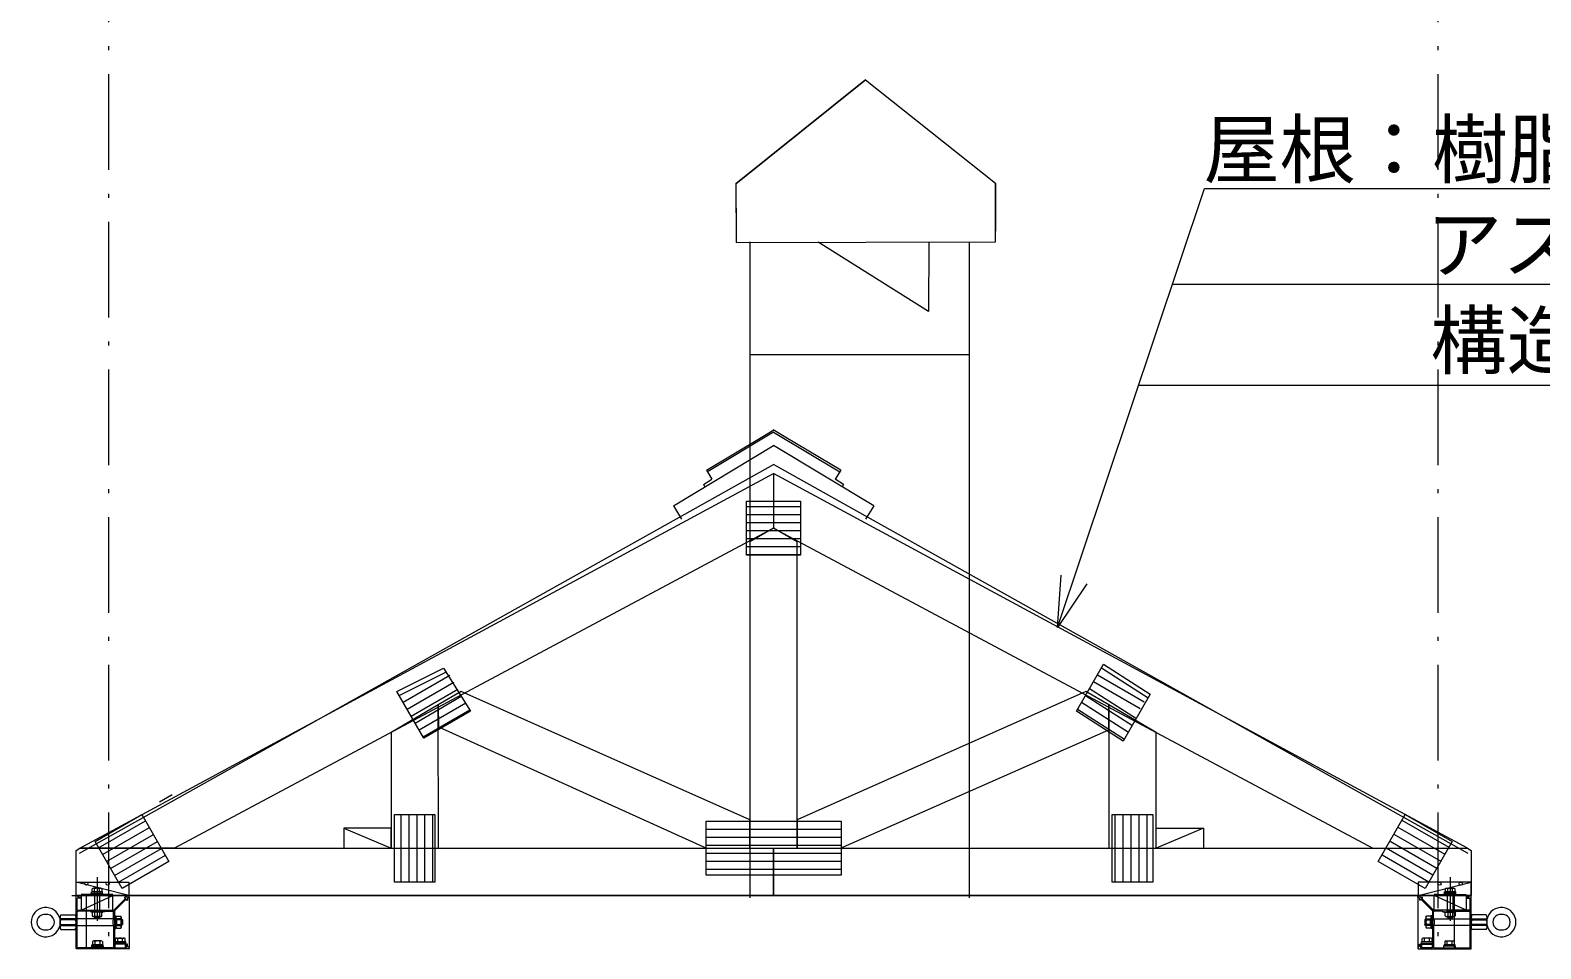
# Model space of a CAD drawing. Header units: millimetres. Extents: x -13466 to 37833, y -11727 to 34084.
# Drawn here: x 14503 to 17344, y 13331 to 15057 of the extents above; entities that cross this region are included whole.
import ezdxf

# ---------------------------------------------------------------- set-up
doc = ezdxf.new("R2010")
doc.units = ezdxf.units.MM
doc.header["$LTSCALE"] = 30
doc.header["$PDSIZE"] = 300
doc.linetypes.add('SXF_一点短鎖線', pattern=[9.25, 6, -1.5, 0.25, -1.5])
for name, color, linetype, lineweight in [('D-BMK', 2, 'SXF_一点短鎖線', 13), ('D-STR-DIM', 7, 'Continuous', 13), ('D-STR-HTXT', 7, 'Continuous', 13), ('D-STR-STR1', 2, 'Continuous', 13), ('D-STR-TXT', 7, 'Continuous', 13)]:
    doc.layers.add(name, color=color, linetype=linetype, lineweight=lineweight)
doc.styles.add('MS ゴシック', font='MS Gothic.ttf')
doc.dimstyles.new('DIM-30-F', dxfattribs={"dimscale": 30, "dimtxt": 3.5, "dimasz": 2.5, "dimexe": 0, "dimexo": 2, "dimgap": 0.8, "dimtad": 1, "dimdec": 0, "dimzin": 0, "dimdsep": 46, "dimtxsty": 'MS ゴシック', "dimblk": 'OPEN', "dimcen": 0.1, "dimaunit": 1, "dimadec": 4, "dimazin": 0, "dimtfac": 1, "dimtdec": 0, "dimtmove": 2, "dimatfit": 3, "dimldrblk": 'OPEN', "dimfxl": 1, "dimtolj": 1, "dimtzin": 0, "dimlwd": -1, "dimlwe": -1, "dimarcsym": 2})

# ---------------------------------------------------------------- blocks, each defined once
blk = doc.blocks.new('_Open')
at = {"color": 0, "linetype": 'ByBlock', "lineweight": -2}
for p, q in [((-1, 0.167), (0, 0)), ((-1, -0.167), (0, 0)), ((0, 0), (-1, 0))]:
    blk.add_line(p, q, dxfattribs=at)
blk = doc.blocks.new('*D14')
at = {"layer": 'D-STR-DIM', "color": 0, "transparency": 16777216}
for p, q in [((6182.3, 13612), (6182.3, 13630)), ((8157.3, 13630), (6257.3, 13630)), ((8232.3, 13612), (8232.3, 13630))]:
    blk.add_line(p, q, dxfattribs=at)
at = {"layer": 'Defpoints', "color": 0, "transparency": 16777216}
for p in [(6182.3, 13630), (6182.3, 13552), (8232.3, 13552)]:
    blk.add_point(p, dxfattribs=at)
at = {"layer": 'D-STR-DIM', "color": 0, "transparency": 16777216, "xscale": 75, "yscale": 75, "zscale": 75, "rotation": 180}
blk.add_blockref('_Open', (6182.3, 13630), dxfattribs=at)
at = {"layer": 'D-STR-DIM', "color": 0, "transparency": 16777216, "xscale": 75, "yscale": 75, "zscale": 75}
blk.add_blockref('_Open', (8232.3, 13630), dxfattribs=at)
at = {"layer": 'D-STR-DIM', "color": 0, "transparency": 16777216, "insert": (6981.1, 13706.5), "char_height": 105, "width": 40893.876, "attachment_point": 5, "style": 'MS ゴシック'}
blk.add_mtext('\\A1;2050', dxfattribs=at)
blk = doc.blocks.new('*D15')
at = {"layer": 'D-STR-DIM', "color": 0, "transparency": 16777216}
for p, q in [((8232.3, 13612), (8232.3, 13630)), ((10207.3, 13630), (8307.3, 13630)), ((10282.3, 13612), (10282.3, 13630))]:
    blk.add_line(p, q, dxfattribs=at)
at = {"layer": 'Defpoints', "color": 0, "transparency": 16777216}
for p in [(8232.3, 13630), (8232.3, 13552), (10282.3, 13552)]:
    blk.add_point(p, dxfattribs=at)
at = {"layer": 'D-STR-DIM', "color": 0, "transparency": 16777216, "xscale": 75, "yscale": 75, "zscale": 75, "rotation": 180}
blk.add_blockref('_Open', (8232.3, 13630), dxfattribs=at)
at = {"layer": 'D-STR-DIM', "color": 0, "transparency": 16777216, "xscale": 75, "yscale": 75, "zscale": 75}
blk.add_blockref('_Open', (10282.3, 13630), dxfattribs=at)
at = {"layer": 'D-STR-DIM', "color": 0, "transparency": 16777216, "insert": (9257.3, 13706.5), "char_height": 105, "width": 40893.876, "attachment_point": 5, "style": 'MS ゴシック'}
blk.add_mtext('\\A1;2050', dxfattribs=at)
blk = doc.blocks.new('*D20')
at = {"layer": 'D-STR-DIM', "color": 0, "transparency": 16777216}
for p, q in [((8743.3, 12827.5), (8769.9, 12881.2)), ((8837.1, 12848), (9599.1, 12471.3)), ((9692.9, 12491.8), (9666.3, 12438))]:
    blk.add_line(p, q, dxfattribs=at)
at = {"layer": 'Defpoints', "color": 0, "transparency": 16777216}
for p in [(8769.9, 12881.2), (9666.3, 12438), (9666.3, 12438)]:
    blk.add_point(p, dxfattribs=at)
at = {"layer": 'D-STR-DIM', "color": 0, "transparency": 16777216, "xscale": 75, "yscale": 75, "zscale": 75}
for p, rotation in [((8769.9, 12881.2), 153.6900675261025), ((9666.3, 12438), 333.6900675261025)]:
    blk.add_blockref('_Open', p, dxfattribs=dict(at, rotation=rotation))
at = {"layer": 'D-STR-DIM', "color": 0, "transparency": 16777216, "insert": (9252, 12728.2), "char_height": 105, "width": 46998.713, "attachment_point": 5, "rotation": 333.6901, "style": 'MS ゴシック'}
blk.add_mtext('\\A1;R1000', dxfattribs=at)
blk = doc.blocks.new('*D36')
at = {"layer": 'D-STR-DIM', "color": 0, "transparency": 16777216}
for p, q in [((17517.8, 5420.1), (17309, 5420.1)), ((17309, 4995.1), (17309, 5345.1)), ((17552.8, 4920.1), (17309, 4920.1))]:
    blk.add_line(p, q, dxfattribs=at)
at = {"layer": 'Defpoints', "color": 0, "transparency": 16777216}
for p in [(17309, 5420.1), (17577.8, 5420.1), (17612.8, 4920.1)]:
    blk.add_point(p, dxfattribs=at)
at = {"layer": 'D-STR-DIM', "color": 0, "transparency": 16777216, "xscale": 75, "yscale": 75, "zscale": 75}
for p, rotation in [((17309, 5420.1), 90), ((17309, 4920.1), 270)]:
    blk.add_blockref('_Open', p, dxfattribs=dict(at, rotation=rotation))
at = {"layer": 'D-STR-DIM', "color": 0, "transparency": 16777216, "insert": (17232.5, 5170.1), "char_height": 105, "width": 18546.031, "attachment_point": 5, "rotation": 90, "style": 'MS ゴシック'}
blk.add_mtext('\\A1;50', dxfattribs=at)

msp = doc.modelspace()

# ---------------------------------------------------------------- linework, layer by layer
at = {"layer": 'D-BMK', "linetype": 'SXF_一点短鎖線', "lineweight": 9}
for p, q in [((14650.939, 8967.227), (14650.939, 15218.012)), ((17150.939, 8967.227), (17150.939, 15218.012))]:
    msp.add_line(p, q, dxfattribs=at)
at = {"layer": 'D-STR-HTXT', "linetype": 'Continuous'}
for p, q in [((16651.336, 14579.745), (19119.906, 14579.745)), ((16587.82, 14390.205), (19085.944, 14390.205))]:
    msp.add_line(p, q, dxfattribs=at)
for points in [[(16435.211, 13934.797), (16711.654, 14759.742), (19135.912, 14759.742)], [(16490.353, 14016.549), (16435.211, 13934.797), (16442.09, 14033.167)]]:
    msp.add_lwpolyline(points, dxfattribs=at)
at = {"layer": 'D-STR-STR1', "linetype": 'Continuous'}
for p, q in [((15830.106, 14768.346), (16073.572, 14964.212)), ((16073.572, 14964.212), (15830.106, 14768.346)), ((16073.572, 14964.212), (16318.104, 14769.68)), ((16073.572, 14964.212), (16318.104, 14769.68)), ((15830.106, 14768.346), (15830.352, 14678.346)), ((15830.106, 14768.346), (15830.407, 14658.346)), ((16318.35, 14679.68), (16318.104, 14769.68)), ((16318.104, 14769.68), (16318.35, 14679.68)), ((16318.405, 14659.68), (16318.35, 14679.68)), ((15830.407, 14658.346), (16318.405, 14659.68)), ((15856.784, 13426.411), (15856.833, 14659.306)), ((16192.382, 14528.686), (15984.738, 14659.254)), ((16192.737, 14658.685), (16192.382, 14528.686)), ((16268.829, 14659.306), (16268.75, 13426.411)), ((15856.824, 14448.034), (16268.815, 14448.034))]:
    msp.add_line(p, q, dxfattribs=at)
at = {"layer": 'D-STR-STR1', "linetype": 'Continuous', "lineweight": 9}
for p, q in [((15774.712, 14230.414), (15877.76, 14291.907)), ((15900.937, 14301.829), (15776.522, 14227.419)), ((15877.76, 14291.907), (15901.522, 14306.273)), ((15924.114, 14291.907), (15900.352, 14306.273)), ((15900.937, 14301.829), (16025.352, 14227.419)), ((16027.163, 14230.414), (15924.114, 14291.907)), ((15712.621, 14163.416), (15900.937, 14276.459)), ((16089.254, 14163.416), (15900.937, 14276.459)), ((14595.492, 13510.56), (15900.937, 14241.022)), ((17207.324, 13510.002), (15900.937, 14241.022)), ((14595.87, 13519.806), (15900.937, 14224.225)), ((15769.227, 14203.728), (15785.059, 14213.299)), ((15774.712, 14230.414), (15785.059, 14213.299)), ((15900.937, 14224.225), (15900.937, 14121.472)), ((15900.937, 14224.225), (15900.937, 14121.472)), ((17206.005, 13519.806), (15900.937, 14224.225)), ((16027.163, 14230.414), (16016.815, 14213.299)), ((16032.647, 14203.728), (16016.815, 14213.299)), ((15769.227, 14203.728), (15771.923, 14199.268)), ((16032.647, 14203.728), (16029.951, 14199.268)), ((15712.621, 14163.416), (15727.753, 14138.385)), ((15850.137, 14070.672), (15850.137, 14172.272)), ((15850.137, 14172.272), (15951.737, 14172.272)), ((15850.137, 14162.088), (15951.737, 14162.088)), ((15951.737, 14172.272), (15951.737, 14070.672)), ((16089.254, 14163.416), (16074.121, 14138.385)), ((15900.937, 14121.472), (14773.951, 13519.806)), ((15850.137, 14147.088), (15951.737, 14147.088)), ((15850.137, 14132.088), (15951.737, 14132.088)), ((15900.937, 14121.472), (15856.437, 14095.796)), ((15945.437, 14095.796), (15900.937, 14121.472)), ((15900.937, 14121.472), (17027.924, 13519.806)), ((15850.137, 14117.088), (15951.737, 14117.088)), ((15850.137, 14102.088), (15951.737, 14102.088)), ((15856.437, 14095.796), (15856.437, 13519.806)), ((15945.437, 13519.806), (15945.437, 14095.796)), ((15850.137, 14087.088), (15951.737, 14087.088)), ((15850.137, 14072.088), (15951.737, 14072.088)), ((15951.737, 14070.672), (15850.137, 14070.672)), ((16470.712, 13777.524), (16521.489, 13865.526)), ((16521.489, 13865.526), (16609.49, 13809.23)), ((15192.388, 13814.398), (15280.39, 13858.15)), ((15196.598, 13807.103), (15284.586, 13850.878)), ((15204.094, 13794.11), (15292.083, 13844.91)), ((15280.39, 13858.15), (15331.166, 13777.173)), ((16510.227, 13846.007), (16598.215, 13795.208)), ((16517.724, 13859), (16605.712, 13802.681)), ((15243.165, 13726.396), (15192.388, 13814.398)), ((15211.591, 13781.118), (15299.579, 13831.918)), ((15219.088, 13768.126), (15307.076, 13818.926)), ((15313.598, 13814.454), (15270.376, 13789.515)), ((15856.437, 13572.934), (15313.598, 13814.454)), ((16488.204, 13814.498), (15945.437, 13572.934)), ((16531.425, 13789.559), (16488.204, 13814.498)), ((16495.234, 13820.023), (16583.222, 13763.704)), ((16502.731, 13833.015), (16590.719, 13782.215)), ((16609.49, 13809.23), (16558.714, 13721.228)), ((15270.376, 13789.515), (15181.439, 13737.35)), ((15226.584, 13755.133), (15314.572, 13805.933)), ((15234.081, 13742.141), (15322.069, 13792.941)), ((15241.577, 13729.148), (15329.565, 13779.948)), ((15270.376, 13789.515), (15270.439, 13747.656)), ((15270.439, 13519.806), (15270.376, 13789.515)), ((16472.744, 13781.046), (16560.733, 13724.727)), ((16480.241, 13794.038), (16568.229, 13737.719)), ((16487.738, 13807.03), (16575.726, 13750.712)), ((16531.439, 13742.488), (16531.425, 13789.559)), ((16620.439, 13737.351), (16531.425, 13789.559)), ((16531.425, 13789.559), (16531.439, 13519.806)), ((15331.166, 13777.173), (15243.165, 13726.396)), ((16558.714, 13721.228), (16470.712, 13777.524)), ((15181.439, 13737.35), (15181.439, 13519.806)), ((15270.439, 13747.656), (15774.977, 13519.806)), ((16026.898, 13519.806), (16531.439, 13742.488)), ((16620.439, 13519.806), (16620.439, 13737.351)), ((14768.366, 13619.378), (14745.795, 13606.347)), ((14624.849, 13532.256), (14712.851, 13583.033)), ((14712.851, 13583.033), (14763.628, 13495.031)), ((15187.839, 13456.306), (15187.839, 13583.306)), ((15187.839, 13583.306), (15264.039, 13583.306)), ((15200.294, 13456.306), (15200.294, 13583.306)), ((15215.294, 13456.306), (15215.294, 13583.306)), ((15230.294, 13456.306), (15230.294, 13583.306)), ((15245.294, 13456.306), (15245.294, 13583.306)), ((15260.294, 13456.306), (15260.294, 13583.306)), ((15264.039, 13583.306), (15264.039, 13456.306)), ((16537.84, 13583.306), (16614.04, 13583.306)), ((16537.84, 13456.306), (16537.84, 13583.306)), ((16543.308, 13456.306), (16543.308, 13583.306)), ((16558.308, 13456.306), (16558.308, 13583.306)), ((16573.308, 13456.306), (16573.308, 13583.306)), ((16588.308, 13456.306), (16588.308, 13583.306)), ((16603.308, 13456.306), (16603.308, 13583.306)), ((16614.04, 13583.306), (16614.04, 13456.306)), ((17038.247, 13495.031), (17089.024, 13583.033)), ((17089.024, 13583.033), (17177.025, 13532.256)), ((14631.491, 13520.745), (14719.48, 13571.545)), ((14638.988, 13507.752), (14726.976, 13558.552)), ((15092.439, 13557.806), (15092.439, 13519.806)), ((15181.439, 13557.806), (15092.439, 13557.806)), ((15092.439, 13557.806), (15181.439, 13519.806)), ((15181.439, 13519.806), (15181.439, 13557.806)), ((15773.937, 13570.606), (16027.937, 13570.606)), ((15773.937, 13469.006), (15773.937, 13570.606)), ((15773.937, 13570.393), (16027.937, 13570.393)), ((15773.937, 13555.393), (16027.937, 13555.393)), ((15856.437, 13519.806), (15856.437, 13572.934)), ((15945.437, 13572.934), (15945.437, 13519.806)), ((16027.937, 13570.606), (16027.937, 13469.006)), ((16620.439, 13557.806), (16709.439, 13557.806)), ((16709.439, 13557.806), (16620.439, 13519.806)), ((16709.439, 13557.806), (16709.439, 13519.806)), ((17075.329, 13559.298), (17163.317, 13508.499)), ((17082.826, 13572.291), (17170.814, 13521.491)), ((14675.626, 13444.254), (14624.849, 13532.256)), ((14646.485, 13494.76), (14734.473, 13545.56)), ((14653.981, 13481.768), (14741.969, 13532.568)), ((15773.937, 13540.393), (16027.937, 13540.393)), ((15773.937, 13525.393), (16027.937, 13525.393)), ((17060.336, 13533.314), (17148.324, 13482.514)), ((17067.833, 13546.306), (17155.821, 13495.506)), ((17177.025, 13532.256), (17126.249, 13444.254)), ((14588.937, 13515.806), (14595.87, 13519.806)), ((14588.937, 13430.806), (14588.937, 13515.806)), ((14595.87, 13519.806), (15900.937, 13519.806)), ((14773.951, 13519.806), (14595.87, 13519.806)), ((14661.478, 13468.775), (14749.466, 13519.575)), ((14668.974, 13455.783), (14756.962, 13506.583)), ((15181.439, 13519.806), (15270.439, 13519.806)), ((15773.937, 13510.393), (16027.937, 13510.393)), ((15774.977, 13519.806), (15856.437, 13519.806)), ((15856.437, 13519.806), (15945.437, 13519.806)), ((15900.937, 13519.806), (15900.937, 13430.806)), ((15900.937, 13430.806), (15900.937, 13519.806)), ((15900.937, 13519.806), (17206.005, 13519.806)), ((15945.437, 13519.806), (16026.898, 13519.806)), ((16531.439, 13519.806), (16620.439, 13519.806)), ((17027.924, 13519.806), (17206.005, 13519.806)), ((17045.343, 13507.329), (17133.331, 13456.529)), ((17052.84, 13520.321), (17140.828, 13469.521)), ((17206.005, 13519.806), (17212.937, 13515.807)), ((17212.937, 13515.807), (17212.937, 13430.806)), ((14763.628, 13495.031), (14675.626, 13444.254)), ((15773.937, 13495.393), (16027.937, 13495.393)), ((15773.937, 13480.393), (16027.937, 13480.393)), ((16027.937, 13469.006), (15773.937, 13469.006)), ((17126.249, 13444.254), (17038.247, 13495.031)), ((14688.43, 13430.806), (14588.937, 13455.806)), ((14588.937, 13455.806), (14688.43, 13455.806)), ((14688.43, 13430.806), (14588.937, 13455.806)), ((14588.937, 13455.806), (14688.43, 13455.806)), ((14588.937, 13430.806), (14588.937, 13455.806)), ((14588.937, 13455.806), (14688.43, 13455.806)), ((14588.937, 13430.806), (14588.937, 13455.806)), ((14688.428, 13430.806), (14588.939, 13455.806)), ((14588.939, 13455.806), (14688.428, 13455.806)), ((14688.428, 13430.806), (14588.939, 13455.806)), ((14588.939, 13455.806), (14688.428, 13455.806)), ((14588.939, 13430.806), (14588.939, 13455.806)), ((14588.939, 13455.806), (14688.428, 13455.806)), ((14588.939, 13430.806), (14588.939, 13455.806)), ((14688.428, 13430.806), (14588.939, 13455.806)), ((14588.939, 13455.806), (14688.428, 13455.806)), ((14688.428, 13430.806), (14588.939, 13455.806)), ((14588.939, 13455.806), (14688.428, 13455.806)), ((14588.939, 13430.806), (14588.939, 13455.806)), ((14588.939, 13455.806), (14688.428, 13455.806)), ((14588.939, 13430.806), (14588.939, 13455.806)), ((14619.228, 13437.606), (14619.228, 13443.706)), ((14619.228, 13437.606), (14619.228, 13443.706)), ((14619.228, 13437.606), (14619.228, 13443.706)), ((14619.228, 13437.606), (14619.228, 13443.706)), ((14619.23, 13437.606), (14619.23, 13443.706)), ((14619.23, 13437.606), (14619.23, 13443.706)), ((14635.328, 13444.606), (14621.528, 13444.606)), ((14635.328, 13444.606), (14621.528, 13444.606)), ((14635.328, 13444.606), (14621.528, 13444.606)), ((14635.328, 13444.606), (14621.528, 13444.606)), ((14635.33, 13444.606), (14621.53, 13444.606)), ((14635.33, 13444.606), (14621.53, 13444.606)), ((14623.828, 13437.606), (14623.828, 13443.706)), ((14623.828, 13437.606), (14623.828, 13443.706)), ((14623.828, 13437.606), (14623.828, 13443.706)), ((14623.828, 13437.606), (14623.828, 13443.706)), ((14623.83, 13437.606), (14623.83, 13443.706)), ((14623.83, 13437.606), (14623.83, 13443.706)), ((14628.428, 13465.19), (14628.428, 13383.235)), ((14628.428, 13465.19), (14628.428, 13383.235)), ((14628.43, 13465.19), (14628.43, 13383.235)), ((14633.028, 13437.606), (14633.028, 13443.706)), ((14633.028, 13437.606), (14633.028, 13443.706)), ((14633.028, 13437.606), (14633.028, 13443.706)), ((14633.028, 13437.606), (14633.028, 13443.706)), ((14633.03, 13437.606), (14633.03, 13443.706)), ((14633.03, 13437.606), (14633.03, 13443.706)), ((14637.628, 13443.706), (14637.628, 13437.606)), ((14637.628, 13443.706), (14637.628, 13437.606)), ((14637.628, 13443.706), (14637.628, 13437.606)), ((14637.628, 13443.706), (14637.628, 13437.606)), ((14637.63, 13443.706), (14637.63, 13437.606)), ((14637.63, 13443.706), (14637.63, 13437.606)), ((14688.428, 13455.806), (14688.428, 13430.806)), ((14688.428, 13455.806), (14688.428, 13430.806)), ((14688.428, 13455.806), (14688.428, 13430.806)), ((14688.428, 13455.806), (14688.428, 13430.806)), ((14688.428, 13455.806), (14688.428, 13430.806)), ((14688.428, 13455.806), (14688.428, 13430.806)), ((14688.43, 13455.806), (14688.43, 13430.806)), ((14688.43, 13455.806), (14688.43, 13430.806)), ((14688.43, 13455.806), (14688.43, 13430.806)), ((15264.039, 13456.306), (15187.839, 13456.306)), ((16614.04, 13456.306), (16537.84, 13456.306)), ((17113.446, 13430.806), (17212.939, 13455.806)), ((17113.446, 13455.806), (17113.446, 13430.806)), ((17212.939, 13455.806), (17113.446, 13455.806)), ((17113.446, 13430.806), (17212.939, 13455.806)), ((17212.939, 13455.806), (17113.446, 13455.806)), ((17113.446, 13455.806), (17113.446, 13430.806)), ((17212.939, 13455.806), (17113.446, 13455.806)), ((17113.446, 13455.806), (17113.446, 13430.806)), ((17113.446, 13430.806), (17212.939, 13455.806)), ((17113.446, 13455.806), (17113.446, 13430.806)), ((17212.939, 13455.806), (17113.446, 13455.806)), ((17113.446, 13430.806), (17212.939, 13455.806)), ((17212.939, 13455.806), (17113.446, 13455.806)), ((17113.446, 13455.806), (17113.446, 13430.806)), ((17212.939, 13455.806), (17113.446, 13455.806)), ((17113.446, 13455.806), (17113.446, 13430.806)), ((17113.448, 13430.806), (17212.937, 13455.806)), ((17113.448, 13455.806), (17113.448, 13430.806)), ((17212.937, 13455.806), (17113.448, 13455.806)), ((17113.448, 13430.806), (17212.937, 13455.806)), ((17212.937, 13455.806), (17113.448, 13455.806)), ((17113.448, 13455.806), (17113.448, 13430.806)), ((17212.937, 13455.806), (17113.448, 13455.806)), ((17113.448, 13455.806), (17113.448, 13430.806)), ((17164.246, 13443.706), (17164.246, 13437.606)), ((17164.246, 13443.706), (17164.246, 13437.606)), ((17164.246, 13443.706), (17164.246, 13437.606)), ((17164.246, 13443.706), (17164.246, 13437.606)), ((17164.248, 13443.706), (17164.248, 13437.606)), ((17164.248, 13443.706), (17164.248, 13437.606)), ((17166.546, 13444.606), (17180.346, 13444.606)), ((17166.546, 13444.606), (17180.346, 13444.606)), ((17166.546, 13444.606), (17180.346, 13444.606)), ((17166.546, 13444.606), (17180.346, 13444.606)), ((17166.548, 13444.606), (17180.348, 13444.606)), ((17166.548, 13444.606), (17180.348, 13444.606)), ((17168.846, 13437.606), (17168.846, 13443.706)), ((17168.846, 13437.606), (17168.846, 13443.706)), ((17168.846, 13437.606), (17168.846, 13443.706)), ((17168.846, 13437.606), (17168.846, 13443.706)), ((17168.848, 13437.606), (17168.848, 13443.706)), ((17168.848, 13437.606), (17168.848, 13443.706)), ((17173.448, 13465.19), (17173.448, 13383.235)), ((17178.046, 13437.606), (17178.046, 13443.706)), ((17178.046, 13437.606), (17178.046, 13443.706)), ((17178.046, 13437.606), (17178.046, 13443.706)), ((17178.046, 13437.606), (17178.046, 13443.706)), ((17178.048, 13437.606), (17178.048, 13443.706)), ((17178.048, 13437.606), (17178.048, 13443.706)), ((17182.646, 13437.606), (17182.646, 13443.706)), ((17182.646, 13437.606), (17182.646, 13443.706)), ((17182.646, 13437.606), (17182.646, 13443.706)), ((17182.646, 13437.606), (17182.646, 13443.706)), ((17182.648, 13437.606), (17182.648, 13443.706)), ((17182.648, 13437.606), (17182.648, 13443.706)), ((17212.937, 13430.806), (17212.937, 13455.806)), ((17212.937, 13430.806), (17212.937, 13455.806)), ((17212.939, 13430.806), (17212.939, 13455.806)), ((17212.939, 13430.806), (17212.939, 13455.806)), ((17212.939, 13430.806), (17212.939, 13455.806)), ((17212.939, 13430.806), (17212.939, 13455.806)), ((14580.937, 13430.806), (16762.937, 13430.806)), ((14580.937, 13430.806), (16762.937, 13430.806)), ((14580.937, 13430.806), (17112.937, 13430.806)), ((15900.937, 13430.806), (14588.937, 13430.806)), ((14588.937, 13430.806), (14715.43, 13430.806)), ((14688.43, 13430.806), (14588.937, 13430.806)), ((14688.43, 13430.806), (14588.937, 13430.806)), ((14688.428, 13430.806), (14588.939, 13430.806)), ((14688.428, 13430.806), (14588.939, 13430.806)), ((14688.428, 13430.806), (14588.939, 13430.806)), ((14688.428, 13430.806), (14588.939, 13430.806)), ((14588.939, 13331.306), (14588.939, 13430.306)), ((14591.939, 13430.806), (14589.439, 13430.806)), ((14591.939, 13430.806), (14589.439, 13430.806)), ((14590.939, 13403.306), (14590.939, 13425.506)), ((14597.439, 13426.006), (14591.439, 13426.006)), ((14591.939, 13430.806), (14591.939, 13429.806)), ((14591.939, 13430.806), (14591.939, 13429.806)), ((14593.939, 13427.806), (14591.939, 13429.806)), ((14593.939, 13427.806), (14591.939, 13429.806)), ((14593.939, 13427.806), (14597.439, 13427.806)), ((14597.439, 13427.806), (14597.439, 13426.006)), ((14658.428, 13433.106), (14598.428, 13433.106)), ((14658.428, 13433.106), (14598.428, 13433.106)), ((14658.428, 13433.106), (14598.428, 13433.106)), ((14658.428, 13433.106), (14598.428, 13433.106)), ((14658.43, 13433.106), (14598.43, 13433.106)), ((14658.43, 13433.106), (14598.43, 13433.106)), ((14598.43, 13430.806), (14658.43, 13430.806)), ((14598.43, 13430.806), (14658.43, 13430.806)), ((14658.43, 13430.806), (14598.43, 13430.806)), ((14658.43, 13430.806), (14598.43, 13430.806)), ((14598.43, 13403.306), (14658.43, 13430.806)), ((14598.43, 13403.306), (14658.43, 13430.806)), ((14598.43, 13430.806), (14598.43, 13403.306)), ((14598.43, 13430.806), (14598.43, 13403.306)), ((14607.949, 13430.806), (14607.949, 13330.806)), ((14617.428, 13433.106), (14617.428, 13434.606)), ((14617.428, 13434.606), (14639.428, 13434.606)), ((14617.428, 13433.106), (14617.428, 13434.606)), ((14617.428, 13434.606), (14639.428, 13434.606)), ((14617.428, 13433.106), (14617.428, 13434.606)), ((14617.428, 13434.606), (14639.428, 13434.606)), ((14617.428, 13433.106), (14617.428, 13434.606)), ((14617.428, 13434.606), (14639.428, 13434.606)), ((14639.428, 13433.106), (14617.428, 13433.106)), ((14639.428, 13433.106), (14617.428, 13433.106)), ((14639.428, 13433.106), (14617.428, 13433.106)), ((14639.428, 13433.106), (14617.428, 13433.106)), ((14617.43, 13433.106), (14617.43, 13434.606)), ((14617.43, 13434.606), (14639.43, 13434.606)), ((14617.43, 13433.106), (14617.43, 13434.606)), ((14617.43, 13434.606), (14639.43, 13434.606)), ((14639.43, 13433.106), (14617.43, 13433.106)), ((14639.43, 13433.106), (14617.43, 13433.106)), ((14617.928, 13434.606), (14617.928, 13437.606)), ((14617.928, 13437.606), (14638.928, 13437.606)), ((14617.928, 13434.606), (14617.928, 13437.606)), ((14617.928, 13437.606), (14638.928, 13437.606)), ((14617.928, 13434.606), (14617.928, 13437.606)), ((14617.928, 13437.606), (14638.928, 13437.606)), ((14617.928, 13434.606), (14617.928, 13437.606)), ((14617.928, 13437.606), (14638.928, 13437.606)), ((14617.93, 13434.606), (14617.93, 13437.606)), ((14617.93, 13437.606), (14638.93, 13437.606)), ((14617.93, 13434.606), (14617.93, 13437.606)), ((14617.93, 13437.606), (14638.93, 13437.606)), ((14637.628, 13437.606), (14619.228, 13437.606)), ((14637.628, 13437.606), (14619.228, 13437.606)), ((14637.628, 13437.606), (14619.228, 13437.606)), ((14637.628, 13437.606), (14619.228, 13437.606)), ((14637.63, 13437.606), (14619.23, 13437.606)), ((14637.63, 13437.606), (14619.23, 13437.606)), ((14623.428, 13434.606), (14623.428, 13437.606)), ((14623.428, 13434.606), (14623.428, 13437.606)), ((14623.428, 13434.606), (14623.428, 13437.606)), ((14623.428, 13434.606), (14623.428, 13437.606)), ((14623.428, 13434.606), (14623.428, 13399.506)), ((14623.428, 13434.606), (14623.428, 13399.506)), ((14623.428, 13434.606), (14623.428, 13399.506)), ((14623.428, 13434.606), (14623.428, 13399.506)), ((14623.43, 13434.606), (14623.43, 13437.606)), ((14623.43, 13434.606), (14623.43, 13437.606)), ((14623.43, 13434.606), (14623.43, 13399.506)), ((14623.43, 13434.606), (14623.43, 13399.506)), ((14633.428, 13437.606), (14633.428, 13434.606)), ((14633.428, 13437.606), (14633.428, 13434.606)), ((14633.428, 13437.606), (14633.428, 13434.606)), ((14633.428, 13437.606), (14633.428, 13434.606)), ((14633.428, 13399.506), (14633.428, 13434.606)), ((14633.428, 13399.506), (14633.428, 13434.606)), ((14633.428, 13399.506), (14633.428, 13434.606)), ((14633.428, 13399.506), (14633.428, 13434.606)), ((14633.43, 13437.606), (14633.43, 13434.606)), ((14633.43, 13437.606), (14633.43, 13434.606)), ((14633.43, 13399.506), (14633.43, 13434.606)), ((14633.43, 13399.506), (14633.43, 13434.606)), ((14638.928, 13434.606), (14638.928, 13437.606)), ((14638.928, 13434.606), (14638.928, 13437.606)), ((14638.928, 13434.606), (14638.928, 13437.606)), ((14638.928, 13434.606), (14638.928, 13437.606)), ((14638.93, 13434.606), (14638.93, 13437.606)), ((14638.93, 13434.606), (14638.93, 13437.606)), ((14639.428, 13433.106), (14639.428, 13434.606)), ((14639.428, 13433.106), (14639.428, 13434.606)), ((14639.428, 13433.106), (14639.428, 13434.606)), ((14639.428, 13433.106), (14639.428, 13434.606)), ((14639.43, 13433.106), (14639.43, 13434.606)), ((14639.43, 13433.106), (14639.43, 13434.606)), ((14652.428, 13433.106), (14658.428, 13433.106)), ((14652.428, 13433.106), (14658.428, 13433.106)), ((14652.43, 13433.106), (14658.43, 13433.106)), ((14658.43, 13403.306), (14658.43, 13430.806)), ((14658.43, 13403.306), (14658.43, 13430.806)), ((14660.025, 13403.306), (14681.872, 13425.153)), ((14661.439, 13401.892), (14683.286, 13423.739)), ((14683.939, 13427.806), (14680.439, 13427.806)), ((14680.439, 13426.006), (14680.439, 13427.806)), ((14680.439, 13426.006), (14681.518, 13426.006)), ((14683.939, 13427.806), (14685.939, 13429.806)), ((14684.139, 13422.306), (14684.139, 13423.385)), ((14684.139, 13422.306), (14685.939, 13422.306)), ((14685.939, 13430.806), (14688.439, 13430.806)), ((14685.939, 13429.806), (14685.939, 13430.806)), ((14685.939, 13425.806), (14687.939, 13427.806)), ((14685.939, 13425.806), (14685.939, 13422.306)), ((14687.939, 13427.806), (14688.939, 13427.806)), ((14688.43, 13430.806), (17095.318, 13430.806)), ((14688.939, 13427.806), (14688.939, 13430.306)), ((14688.939, 13427.806), (14688.939, 13333.806)), ((16762.937, 13430.806), (14715.937, 13430.806)), ((17212.937, 13430.806), (15900.937, 13430.806)), ((17212.937, 13430.806), (17086.448, 13430.806)), ((17112.939, 13427.806), (17112.939, 13430.306)), ((17113.939, 13427.806), (17112.939, 13427.806)), ((17112.939, 13427.806), (17112.939, 13333.806)), ((17115.939, 13430.806), (17113.439, 13430.806)), ((17113.446, 13430.806), (17212.939, 13430.806)), ((17113.446, 13430.806), (17212.939, 13430.806)), ((17113.446, 13430.806), (17212.939, 13430.806)), ((17113.446, 13430.806), (17212.939, 13430.806)), ((17113.448, 13430.806), (17212.937, 13430.806)), ((17113.448, 13430.806), (17212.937, 13430.806)), ((17115.939, 13425.806), (17113.939, 13427.806)), ((17115.939, 13429.806), (17115.939, 13430.806)), ((17117.939, 13427.806), (17115.939, 13429.806)), ((17115.939, 13425.806), (17115.939, 13422.306)), ((17117.739, 13422.306), (17115.939, 13422.306)), ((17117.739, 13422.306), (17117.739, 13423.385)), ((17117.939, 13427.806), (17121.439, 13427.806)), ((17140.439, 13401.892), (17118.593, 13423.739)), ((17141.854, 13403.306), (17120.007, 13425.153)), ((17121.439, 13426.006), (17120.361, 13426.006)), ((17121.439, 13426.006), (17121.439, 13427.806)), ((17149.446, 13433.106), (17143.446, 13433.106)), ((17143.446, 13433.106), (17203.446, 13433.106)), ((17143.446, 13433.106), (17203.446, 13433.106)), ((17149.446, 13433.106), (17143.446, 13433.106)), ((17143.446, 13433.106), (17203.446, 13433.106)), ((17143.446, 13433.106), (17203.446, 13433.106)), ((17149.448, 13433.106), (17143.448, 13433.106)), ((17143.448, 13433.106), (17203.448, 13433.106)), ((17143.448, 13433.106), (17203.448, 13433.106)), ((17203.448, 13430.806), (17143.448, 13430.806)), ((17203.448, 13430.806), (17143.448, 13430.806)), ((17143.448, 13430.806), (17203.448, 13430.806)), ((17143.448, 13430.806), (17203.448, 13430.806)), ((17203.448, 13403.306), (17143.448, 13430.806)), ((17203.448, 13403.306), (17143.448, 13430.806)), ((17143.448, 13403.306), (17143.448, 13430.806)), ((17143.448, 13403.306), (17143.448, 13430.806)), ((17162.446, 13433.106), (17162.446, 13434.606)), ((17184.446, 13434.606), (17162.446, 13434.606)), ((17162.446, 13433.106), (17162.446, 13434.606)), ((17184.446, 13434.606), (17162.446, 13434.606)), ((17162.446, 13433.106), (17162.446, 13434.606)), ((17184.446, 13434.606), (17162.446, 13434.606)), ((17162.446, 13433.106), (17162.446, 13434.606)), ((17184.446, 13434.606), (17162.446, 13434.606)), ((17162.446, 13433.106), (17184.446, 13433.106)), ((17162.446, 13433.106), (17184.446, 13433.106)), ((17162.446, 13433.106), (17184.446, 13433.106)), ((17162.446, 13433.106), (17184.446, 13433.106)), ((17162.448, 13433.106), (17162.448, 13434.606)), ((17184.448, 13434.606), (17162.448, 13434.606)), ((17162.448, 13433.106), (17162.448, 13434.606)), ((17184.448, 13434.606), (17162.448, 13434.606)), ((17162.448, 13433.106), (17184.448, 13433.106)), ((17162.448, 13433.106), (17184.448, 13433.106)), ((17162.946, 13434.606), (17162.946, 13437.606)), ((17183.946, 13437.606), (17162.946, 13437.606)), ((17162.946, 13434.606), (17162.946, 13437.606)), ((17183.946, 13437.606), (17162.946, 13437.606)), ((17162.946, 13434.606), (17162.946, 13437.606)), ((17183.946, 13437.606), (17162.946, 13437.606)), ((17162.946, 13434.606), (17162.946, 13437.606)), ((17183.946, 13437.606), (17162.946, 13437.606)), ((17162.948, 13434.606), (17162.948, 13437.606)), ((17183.948, 13437.606), (17162.948, 13437.606)), ((17162.948, 13434.606), (17162.948, 13437.606)), ((17183.948, 13437.606), (17162.948, 13437.606)), ((17164.246, 13437.606), (17182.646, 13437.606)), ((17164.246, 13437.606), (17182.646, 13437.606)), ((17164.246, 13437.606), (17182.646, 13437.606)), ((17164.246, 13437.606), (17182.646, 13437.606)), ((17164.248, 13437.606), (17182.648, 13437.606)), ((17164.248, 13437.606), (17182.648, 13437.606)), ((17168.446, 13437.606), (17168.446, 13434.606)), ((17168.446, 13437.606), (17168.446, 13434.606)), ((17168.446, 13437.606), (17168.446, 13434.606)), ((17168.446, 13437.606), (17168.446, 13434.606)), ((17168.446, 13399.506), (17168.446, 13434.606)), ((17168.446, 13399.506), (17168.446, 13434.606)), ((17168.446, 13399.506), (17168.446, 13434.606)), ((17168.446, 13399.506), (17168.446, 13434.606)), ((17168.448, 13437.606), (17168.448, 13434.606)), ((17168.448, 13437.606), (17168.448, 13434.606)), ((17168.448, 13399.506), (17168.448, 13434.606)), ((17168.448, 13399.506), (17168.448, 13434.606)), ((17178.446, 13434.606), (17178.446, 13437.606)), ((17178.446, 13434.606), (17178.446, 13437.606)), ((17178.446, 13434.606), (17178.446, 13437.606)), ((17178.446, 13434.606), (17178.446, 13437.606)), ((17178.446, 13434.606), (17178.446, 13399.506)), ((17178.446, 13434.606), (17178.446, 13399.506)), ((17178.446, 13434.606), (17178.446, 13399.506)), ((17178.446, 13434.606), (17178.446, 13399.506)), ((17178.448, 13434.606), (17178.448, 13437.606)), ((17178.448, 13434.606), (17178.448, 13437.606)), ((17178.448, 13434.606), (17178.448, 13399.506)), ((17178.448, 13434.606), (17178.448, 13399.506)), ((17181.949, 13330.806), (17181.949, 13430.806)), ((17183.946, 13434.606), (17183.946, 13437.606)), ((17183.946, 13434.606), (17183.946, 13437.606)), ((17183.946, 13434.606), (17183.946, 13437.606)), ((17183.946, 13434.606), (17183.946, 13437.606)), ((17183.948, 13434.606), (17183.948, 13437.606)), ((17183.948, 13434.606), (17183.948, 13437.606)), ((17184.446, 13433.106), (17184.446, 13434.606)), ((17184.446, 13433.106), (17184.446, 13434.606)), ((17184.446, 13433.106), (17184.446, 13434.606)), ((17184.446, 13433.106), (17184.446, 13434.606)), ((17184.448, 13433.106), (17184.448, 13434.606)), ((17184.448, 13433.106), (17184.448, 13434.606)), ((17203.448, 13430.806), (17203.448, 13403.306)), ((17203.448, 13430.806), (17203.448, 13403.306)), ((17207.939, 13427.806), (17204.439, 13427.806)), ((17204.439, 13427.806), (17204.439, 13426.006)), ((17204.439, 13426.006), (17210.439, 13426.006)), ((17207.939, 13427.806), (17209.939, 13429.806)), ((17207.939, 13427.806), (17209.939, 13429.806)), ((17209.939, 13430.806), (17209.939, 13429.806)), ((17209.939, 13430.806), (17212.439, 13430.806)), ((17209.939, 13430.806), (17209.939, 13429.806)), ((17209.939, 13430.806), (17212.439, 13430.806)), ((17210.939, 13403.306), (17210.939, 13425.506)), ((17212.939, 13331.306), (17212.939, 13430.306)), ((14558.931, 13370.948), (14558.931, 13390.035)), ((14674.72, 13386.806), (14558.931, 13386.806)), ((14588.931, 13385.306), (14558.931, 13385.306)), ((14560.431, 13394.306), (14587.431, 13394.306)), ((14588.931, 13389.892), (14588.968, 13371.056)), ((14590.939, 13403.306), (14660.025, 13403.306)), ((14590.939, 13333.806), (14590.939, 13400.306)), ((14634.439, 13401.306), (14591.939, 13401.306)), ((14598.43, 13403.306), (14658.43, 13403.306)), ((14598.43, 13403.306), (14658.43, 13403.306)), ((14617.43, 13399.506), (14617.43, 13401.306)), ((14617.43, 13399.506), (14617.43, 13401.306)), ((14618.43, 13399.506), (14617.43, 13399.506)), ((14618.43, 13399.506), (14617.43, 13399.506)), ((14637.38, 13399.506), (14618.43, 13399.506)), ((14637.38, 13399.506), (14618.43, 13399.506)), ((14619.23, 13399.506), (14619.23, 13392.406)), ((14619.23, 13399.506), (14619.23, 13392.406)), ((14635.33, 13391.506), (14621.53, 13391.506)), ((14635.33, 13391.506), (14621.53, 13391.506)), ((14623.43, 13389.871), (14623.43, 13392.506)), ((14623.43, 13389.871), (14623.43, 13392.506)), ((14624.43, 13388.871), (14623.43, 13389.871)), ((14623.43, 13389.871), (14633.481, 13389.871)), ((14624.43, 13388.871), (14623.43, 13389.871)), ((14623.43, 13389.871), (14633.481, 13389.871)), ((14623.83, 13399.506), (14623.83, 13392.406)), ((14623.83, 13399.506), (14623.83, 13392.406)), ((14624.43, 13388.871), (14624.43, 13392.506)), ((14624.43, 13388.871), (14624.43, 13392.506)), ((14632.43, 13388.871), (14624.43, 13388.871)), ((14632.43, 13388.871), (14624.43, 13388.871)), ((14632.43, 13388.871), (14632.43, 13392.506)), ((14632.43, 13388.871), (14632.43, 13392.506)), ((14633.43, 13389.871), (14632.43, 13388.871)), ((14633.43, 13389.871), (14632.43, 13388.871)), ((14633.03, 13399.506), (14633.03, 13392.406)), ((14633.03, 13399.506), (14633.03, 13392.406)), ((14633.43, 13389.871), (14633.43, 13392.506)), ((14633.43, 13389.871), (14633.43, 13392.506)), ((14634.439, 13401.306), (14635.439, 13400.306)), ((14642.439, 13400.306), (14635.439, 13400.306)), ((14637.38, 13399.506), (14639.43, 13399.506)), ((14637.38, 13399.506), (14639.43, 13399.506)), ((14637.63, 13392.406), (14637.63, 13399.506)), ((14637.63, 13392.406), (14637.63, 13399.506)), ((14639.43, 13399.506), (14639.43, 13401.306)), ((14639.43, 13399.506), (14639.43, 13401.306)), ((14642.439, 13400.306), (14643.439, 13401.306)), ((14643.439, 13401.306), (14658.439, 13401.306)), ((14659.439, 13385.306), (14658.439, 13384.306)), ((14658.439, 13384.306), (14658.439, 13377.306)), ((14659.439, 13385.306), (14659.439, 13400.306)), ((14661.431, 13392.806), (14663.931, 13392.806)), ((14661.431, 13392.806), (14661.431, 13368.806)), ((14661.439, 13401.892), (14661.439, 13332.806)), ((14663.931, 13392.806), (14663.931, 13368.806)), ((14663.931, 13390.306), (14664.781, 13391.779)), ((14663.931, 13390.306), (14664.781, 13391.779)), ((14663.931, 13390.306), (14663.931, 13371.306)), ((14663.931, 13389.036), (14663.931, 13372.577)), ((14663.931, 13386.806), (14663.931, 13374.806)), ((14663.931, 13386.806), (14665.431, 13385.306)), ((14664.781, 13391.779), (14673.081, 13391.779)), ((14664.781, 13391.779), (14673.081, 13391.779)), ((14664.781, 13386.293), (14673.081, 13386.293)), ((14664.781, 13386.293), (14673.081, 13386.293)), ((14665.431, 13376.306), (14665.431, 13385.306)), ((14676.22, 13385.306), (14665.431, 13385.306)), ((14673.931, 13390.306), (14673.081, 13391.779)), ((14673.931, 13390.306), (14673.931, 13371.306)), ((14673.931, 13385.306), (14676.22, 13385.306)), ((14674.72, 13374.806), (14674.72, 13386.806)), ((14674.72, 13386.806), (14676.22, 13385.306)), ((14676.22, 13385.306), (14676.22, 13376.306)), ((17127.159, 13386.806), (17125.659, 13385.306)), ((17125.659, 13385.306), (17136.448, 13385.306)), ((17127.948, 13385.306), (17125.659, 13385.306)), ((17125.659, 13385.306), (17125.659, 13376.306)), ((17127.159, 13386.806), (17242.948, 13386.806)), ((17127.159, 13374.806), (17127.159, 13386.806)), ((17127.948, 13390.306), (17128.798, 13391.779)), ((17127.948, 13390.306), (17127.948, 13371.306)), ((17137.098, 13391.779), (17128.798, 13391.779)), ((17137.098, 13391.779), (17128.798, 13391.779)), ((17137.098, 13386.293), (17128.798, 13386.293)), ((17137.098, 13386.293), (17128.798, 13386.293)), ((17137.948, 13386.806), (17136.448, 13385.306)), ((17136.448, 13376.306), (17136.448, 13385.306)), ((17137.948, 13390.306), (17137.098, 13391.779)), ((17137.948, 13390.306), (17137.098, 13391.779)), ((17140.448, 13392.806), (17137.948, 13392.806)), ((17137.948, 13392.806), (17137.948, 13368.806)), ((17137.948, 13390.306), (17137.948, 13371.306)), ((17137.948, 13389.036), (17137.948, 13372.577)), ((17137.948, 13386.806), (17137.948, 13374.806)), ((17140.439, 13401.892), (17140.439, 13332.806)), ((17140.448, 13392.806), (17140.448, 13368.806)), ((17210.939, 13403.306), (17141.854, 13403.306)), ((17142.439, 13385.306), (17142.439, 13400.306)), ((17142.439, 13385.306), (17143.439, 13384.306)), ((17158.439, 13401.306), (17143.439, 13401.306)), ((17143.439, 13384.306), (17143.439, 13377.306)), ((17203.448, 13403.306), (17143.448, 13403.306)), ((17203.448, 13403.306), (17143.448, 13403.306)), ((17159.439, 13400.306), (17158.439, 13401.306)), ((17159.439, 13400.306), (17166.439, 13400.306)), ((17162.448, 13399.506), (17162.448, 13401.306)), ((17162.448, 13399.506), (17162.448, 13401.306)), ((17164.498, 13399.506), (17162.448, 13399.506)), ((17164.498, 13399.506), (17162.448, 13399.506)), ((17164.248, 13392.406), (17164.248, 13399.506)), ((17164.248, 13392.406), (17164.248, 13399.506)), ((17164.498, 13399.506), (17183.448, 13399.506)), ((17164.498, 13399.506), (17183.448, 13399.506)), ((17167.439, 13401.306), (17166.439, 13400.306)), ((17166.548, 13391.506), (17180.348, 13391.506)), ((17166.548, 13391.506), (17180.348, 13391.506)), ((17167.439, 13401.306), (17209.939, 13401.306)), ((17178.448, 13389.871), (17168.397, 13389.871)), ((17178.448, 13389.871), (17168.397, 13389.871)), ((17168.448, 13389.871), (17168.448, 13392.506)), ((17168.448, 13389.871), (17168.448, 13392.506)), ((17168.448, 13389.871), (17169.448, 13388.871)), ((17168.448, 13389.871), (17169.448, 13388.871)), ((17168.848, 13399.506), (17168.848, 13392.406)), ((17168.848, 13399.506), (17168.848, 13392.406)), ((17169.448, 13388.871), (17169.448, 13392.506)), ((17169.448, 13388.871), (17169.448, 13392.506)), ((17169.448, 13388.871), (17177.448, 13388.871)), ((17169.448, 13388.871), (17177.448, 13388.871)), ((17177.448, 13388.871), (17177.448, 13392.506)), ((17177.448, 13388.871), (17177.448, 13392.506)), ((17177.448, 13388.871), (17178.448, 13389.871)), ((17177.448, 13388.871), (17178.448, 13389.871)), ((17178.048, 13399.506), (17178.048, 13392.406)), ((17178.048, 13399.506), (17178.048, 13392.406)), ((17178.448, 13389.871), (17178.448, 13392.506)), ((17178.448, 13389.871), (17178.448, 13392.506)), ((17182.648, 13399.506), (17182.648, 13392.406)), ((17182.648, 13399.506), (17182.648, 13392.406)), ((17183.448, 13399.506), (17184.448, 13399.506)), ((17183.448, 13399.506), (17184.448, 13399.506)), ((17184.448, 13399.506), (17184.448, 13401.306)), ((17184.448, 13399.506), (17184.448, 13401.306)), ((17210.939, 13333.806), (17210.939, 13400.306)), ((17212.948, 13389.892), (17212.911, 13371.056)), ((17212.948, 13385.306), (17242.948, 13385.306)), ((17241.448, 13394.306), (17214.448, 13394.306)), ((17242.948, 13370.948), (17242.948, 13390.035)), ((14558.931, 13376.306), (14588.931, 13376.306)), ((14558.931, 13374.806), (14674.72, 13374.806)), ((14560.431, 13367.306), (14587.431, 13367.306)), ((14659.439, 13376.306), (14658.439, 13377.306)), ((14659.439, 13376.306), (14659.439, 13333.806)), ((14661.431, 13368.806), (14663.931, 13368.806)), ((14663.931, 13374.806), (14665.431, 13376.306)), ((14663.931, 13371.306), (14664.781, 13369.834)), ((14663.931, 13371.306), (14664.781, 13369.834)), ((14664.781, 13369.834), (14673.081, 13369.834)), ((14664.781, 13369.834), (14673.081, 13369.834)), ((14665.431, 13376.306), (14676.22, 13376.306)), ((14673.931, 13371.306), (14673.081, 13369.834)), ((14674.72, 13374.806), (14676.22, 13376.306)), ((17136.448, 13376.306), (17125.659, 13376.306)), ((17127.159, 13374.806), (17125.659, 13376.306)), ((17242.948, 13374.806), (17127.159, 13374.806)), ((17127.948, 13371.306), (17128.798, 13369.834)), ((17137.098, 13369.834), (17128.798, 13369.834)), ((17137.098, 13369.834), (17128.798, 13369.834)), ((17137.948, 13374.806), (17136.448, 13376.306)), ((17137.948, 13371.306), (17137.098, 13369.834)), ((17137.948, 13371.306), (17137.098, 13369.834)), ((17140.448, 13368.806), (17137.948, 13368.806)), ((17142.439, 13376.306), (17143.439, 13377.306)), ((17142.439, 13376.306), (17142.439, 13333.806)), ((17242.948, 13376.306), (17212.948, 13376.306)), ((17241.448, 13367.306), (17214.448, 13367.306)), ((14688.439, 13330.806), (14589.439, 13330.806)), ((14658.439, 13332.806), (14591.939, 13332.806)), ((14641.139, 13330.806), (14616.239, 13330.806)), ((14618.439, 13334.006), (14618.439, 13335.506)), ((14618.439, 13335.506), (14640.439, 13335.506)), ((14637.88, 13330.806), (14618.93, 13330.806)), ((14637.88, 13330.806), (14618.93, 13330.806)), ((14618.939, 13335.506), (14618.939, 13338.506)), ((14618.939, 13338.506), (14639.939, 13338.506)), ((14638.389, 13330.806), (14619.439, 13330.806)), ((14620.239, 13338.506), (14620.239, 13344.606)), ((14638.639, 13338.506), (14620.239, 13338.506)), ((14636.339, 13345.506), (14622.539, 13345.506)), ((14624.839, 13338.506), (14624.839, 13344.606)), ((14634.039, 13338.506), (14634.039, 13344.606)), ((14638.639, 13344.606), (14638.639, 13338.506)), ((14639.939, 13335.506), (14639.939, 13338.506)), ((14640.439, 13334.006), (14640.439, 13335.506)), ((14684.939, 13330.806), (14660.739, 13330.806)), ((14682.93, 13340.806), (14660.93, 13340.806)), ((14660.93, 13339.306), (14660.93, 13340.806)), ((14682.93, 13339.306), (14660.93, 13339.306)), ((14661.43, 13340.806), (14661.43, 13343.806)), ((14682.43, 13343.806), (14661.43, 13343.806)), ((14661.439, 13332.806), (14683.639, 13332.806)), ((14681.809, 13339.306), (14662.018, 13339.306)), ((14662.018, 13339.306), (14662.018, 13332.806)), ((14662.018, 13332.806), (14681.809, 13332.806)), ((14662.73, 13349.906), (14662.73, 13343.806)), ((14662.73, 13343.806), (14681.13, 13343.806)), ((14665.03, 13350.806), (14678.83, 13350.806)), ((14667.33, 13343.806), (14667.33, 13349.906)), ((14676.53, 13343.806), (14676.53, 13349.906)), ((14681.13, 13343.806), (14681.13, 13349.906)), ((14681.809, 13332.806), (14681.809, 13339.306)), ((14682.43, 13340.806), (14682.43, 13343.806)), ((14682.93, 13339.306), (14682.93, 13340.806)), ((14684.139, 13339.306), (14684.139, 13333.306)), ((14685.939, 13339.306), (14684.139, 13339.306)), ((14685.939, 13335.806), (14685.939, 13339.306)), ((14685.939, 13335.806), (14687.939, 13333.806)), ((14688.939, 13333.806), (14687.939, 13333.806)), ((14688.939, 13333.806), (14688.939, 13331.306)), ((17112.939, 13333.806), (17113.939, 13333.806)), ((17112.939, 13333.806), (17112.939, 13331.306)), ((17113.439, 13330.806), (17212.439, 13330.806)), ((17115.939, 13335.806), (17113.939, 13333.806)), ((17115.939, 13335.806), (17115.939, 13339.306)), ((17115.939, 13339.306), (17117.739, 13339.306)), ((17116.939, 13330.806), (17141.139, 13330.806)), ((17117.739, 13339.306), (17117.739, 13333.306)), ((17140.439, 13332.806), (17118.239, 13332.806)), ((17118.948, 13340.806), (17140.948, 13340.806)), ((17118.948, 13339.306), (17118.948, 13340.806)), ((17118.948, 13339.306), (17140.948, 13339.306)), ((17119.448, 13340.806), (17119.448, 13343.806)), ((17119.448, 13343.806), (17140.448, 13343.806)), ((17120.07, 13339.306), (17139.861, 13339.306)), ((17120.07, 13332.806), (17120.07, 13339.306)), ((17139.861, 13332.806), (17120.07, 13332.806)), ((17120.748, 13343.806), (17120.748, 13349.906)), ((17139.148, 13343.806), (17120.748, 13343.806)), ((17136.848, 13350.806), (17123.048, 13350.806)), ((17125.348, 13343.806), (17125.348, 13349.906)), ((17134.548, 13343.806), (17134.548, 13349.906)), ((17139.148, 13349.906), (17139.148, 13343.806)), ((17139.861, 13339.306), (17139.861, 13332.806)), ((17140.448, 13340.806), (17140.448, 13343.806)), ((17140.948, 13339.306), (17140.948, 13340.806)), ((17143.439, 13332.806), (17209.939, 13332.806)), ((17160.739, 13330.806), (17185.639, 13330.806)), ((17161.439, 13334.006), (17161.439, 13335.506)), ((17183.439, 13335.506), (17161.439, 13335.506)), ((17161.939, 13335.506), (17161.939, 13338.506)), ((17182.939, 13338.506), (17161.939, 13338.506)), ((17163.239, 13344.606), (17163.239, 13338.506)), ((17163.239, 13338.506), (17181.639, 13338.506)), ((17163.489, 13330.806), (17182.439, 13330.806)), ((17163.998, 13330.806), (17182.948, 13330.806)), ((17163.998, 13330.806), (17182.948, 13330.806)), ((17165.539, 13345.506), (17179.339, 13345.506)), ((17167.839, 13338.506), (17167.839, 13344.606)), ((17177.039, 13338.506), (17177.039, 13344.606)), ((17181.639, 13338.506), (17181.639, 13344.606)), ((17182.939, 13335.506), (17182.939, 13338.506)), ((17183.439, 13334.006), (17183.439, 13335.506))]:
    msp.add_line(p, q, dxfattribs=at)
for centre in [(14608.428, 13453.106), (14608.428, 13453.106), (14608.428, 13453.106), (14608.428, 13453.106), (14648.428, 13453.106), (14648.428, 13453.106), (14648.428, 13453.106), (14648.428, 13453.106), (17153.446, 13453.106), (17153.446, 13453.106), (17153.446, 13453.106), (17153.446, 13453.106), (17193.446, 13453.106), (17193.446, 13453.106), (17193.446, 13453.106), (17193.446, 13453.106)]:
    msp.add_circle(centre, 3, dxfattribs=at)
for centre, radius, start, end in [((14621.528, 13441.206), 3.4, 47.299998, 132.700002), ((14621.528, 13441.206), 3.4, 47.299998, 132.700002), ((14621.528, 13441.206), 3.4, 47.299998, 132.700002), ((14621.528, 13441.206), 3.4, 47.299998, 132.700002), ((14621.53, 13441.206), 3.4, 47.299998, 132.700002), ((14621.53, 13441.206), 3.4, 47.299998, 132.700002), ((14628.428, 13432.406), 12.2, 67.899999, 112.100001), ((14628.428, 13432.406), 12.2, 67.899999, 112.100001), ((14628.428, 13432.406), 12.2, 67.899999, 112.100001), ((14628.428, 13432.406), 12.2, 67.899999, 112.100001), ((14628.43, 13432.406), 12.2, 67.899999, 112.100001), ((14628.43, 13432.406), 12.2, 67.899999, 112.100001), ((14635.328, 13441.206), 3.4, 47.299998, 132.700002), ((14635.328, 13441.206), 3.4, 47.299998, 132.700002), ((14635.328, 13441.206), 3.4, 47.299998, 132.700002), ((14635.328, 13441.206), 3.4, 47.299998, 132.700002), ((14635.33, 13441.206), 3.4, 47.299998, 132.700002), ((14635.33, 13441.206), 3.4, 47.299998, 132.700002), ((17166.546, 13441.206), 3.4, 47.299998, 132.700002), ((17166.546, 13441.206), 3.4, 47.299998, 132.700002), ((17166.546, 13441.206), 3.4, 47.299998, 132.700002), ((17166.546, 13441.206), 3.4, 47.299998, 132.700002), ((17166.548, 13441.206), 3.4, 47.299998, 132.700002), ((17166.548, 13441.206), 3.4, 47.299998, 132.700002), ((17173.446, 13432.406), 12.2, 67.899999, 112.100001), ((17173.446, 13432.406), 12.2, 67.899999, 112.100001), ((17173.446, 13432.406), 12.2, 67.899999, 112.100001), ((17173.446, 13432.406), 12.2, 67.899999, 112.100001), ((17173.448, 13432.406), 12.2, 67.899999, 112.100001), ((17173.448, 13432.406), 12.2, 67.899999, 112.100001), ((17180.346, 13441.206), 3.4, 47.299998, 132.700002), ((17180.346, 13441.206), 3.4, 47.299998, 132.700002), ((17180.346, 13441.206), 3.4, 47.299998, 132.700002), ((17180.346, 13441.206), 3.4, 47.299998, 132.700002), ((17180.348, 13441.206), 3.4, 47.299998, 132.700002), ((17180.348, 13441.206), 3.4, 47.299998, 132.700002), ((14589.439, 13430.306), 0.5, 89.999788, 180.000874), ((14591.439, 13425.506), 0.5, 89.999788, 180.000874), ((14681.518, 13425.506), 0.5, 315.000932, 89.99957), ((14683.639, 13423.385), 0.5, 0, 135.000002), ((14688.439, 13430.306), 0.5, 359.999129, 90), ((17113.439, 13430.306), 0.5, 90, 180.000871), ((17118.239, 13423.385), 0.5, 44.999998, 180), ((17120.361, 13425.506), 0.5, 90.00043, 224.999068), ((17210.439, 13425.506), 0.5, 359.999126, 90.000212), ((17212.439, 13430.306), 0.5, 359.999126, 90.000212), ((14532.094, 13380.806), 27.5, 12.602266, 347.397734), ((14530.038, 13380.806), 14.645, 81.933177, 278.066823), ((14533.604, 13380.806), 14.578, 264.055004, 95.944996), ((14568.681, 13380.056), 9.779, 147.528837, 212.471163), ((14566.414, 13389.806), 7.486, 143.049962, 216.950038), ((14581.434, 13389.806), 7.498, 323.118852, 36.881148), ((14579.181, 13380.056), 9.779, 327.528837, 32.471163), ((14591.939, 13400.306), 1, 89.999877, 180.000219), ((14621.53, 13394.906), 3.4, 227.299998, 312.700002), ((14621.53, 13394.906), 3.4, 227.299998, 312.700002), ((14628.43, 13403.706), 12.2, 247.899999, 292.100001), ((14628.43, 13403.706), 12.2, 247.899999, 292.100001), ((14635.33, 13394.906), 3.4, 227.299998, 312.700002), ((14635.33, 13394.906), 3.4, 227.299998, 312.700002), ((14658.439, 13400.306), 1, 359.999785, 90.000212), ((14668.782, 13389.036), 4.851, 145.56153, 214.43847), ((14668.782, 13389.036), 4.851, 145.56153, 214.43847), ((14682.058, 13380.806), 18.127, 162.38303, 197.61697), ((14682.058, 13380.806), 18.127, 162.38303, 197.61697), ((14669.08, 13389.036), 4.851, 325.56153, 34.43847), ((14655.804, 13380.806), 18.127, 342.38303, 17.61697), ((17132.798, 13389.036), 4.851, 145.56153, 214.43847), ((17146.075, 13380.806), 18.127, 162.38303, 197.61697), ((17133.097, 13389.036), 4.851, 325.56153, 34.43847), ((17133.097, 13389.036), 4.851, 325.56153, 34.43847), ((17119.821, 13380.806), 18.127, 342.38303, 17.61697), ((17119.821, 13380.806), 18.127, 342.38303, 17.61697), ((17143.439, 13400.306), 1, 89.999788, 180.000215), ((17166.548, 13394.906), 3.4, 227.299998, 312.700002), ((17166.548, 13394.906), 3.4, 227.299998, 312.700002), ((17173.448, 13403.706), 12.2, 247.899999, 292.100001), ((17173.448, 13403.706), 12.2, 247.899999, 292.100001), ((17180.348, 13394.906), 3.4, 227.299998, 312.700002), ((17180.348, 13394.906), 3.4, 227.299998, 312.700002), ((17209.939, 13400.306), 1, 359.999781, 90.000123), ((17222.698, 13380.056), 9.779, 147.528837, 212.471163), ((17220.445, 13389.806), 7.498, 143.118852, 216.881148), ((17235.465, 13389.806), 7.486, 323.049962, 36.950038), ((17233.198, 13380.056), 9.779, 327.528837, 32.471163), ((17269.785, 13380.806), 27.5, 192.602266, 167.397734), ((17268.275, 13380.806), 14.578, 84.055004, 275.944996), ((17271.84, 13380.806), 14.645, 261.933177, 98.066823), ((14564.365, 13371.056), 5.435, 136.368823, 223.631177), ((14583.624, 13371.056), 5.344, 315.430939, 44.569061), ((14668.782, 13372.577), 4.851, 145.56153, 214.43847), ((14668.782, 13372.577), 4.851, 145.56153, 214.43847), ((14669.08, 13372.577), 4.851, 325.56153, 34.43847), ((17132.798, 13372.577), 4.851, 145.56153, 214.43847), ((17133.097, 13372.577), 4.851, 325.56153, 34.43847), ((17133.097, 13372.577), 4.851, 325.56153, 34.43847), ((17218.255, 13371.056), 5.344, 135.430939, 224.569061), ((17237.514, 13371.056), 5.435, 316.368823, 43.631177), ((14589.439, 13331.306), 0.5, 179.999785, 270.000219), ((14591.939, 13333.806), 1, 179.999846, 270.000109), ((14622.539, 13342.106), 3.4, 47.299998, 132.700002), ((14629.439, 13333.306), 12.2, 67.899999, 112.100001), ((14636.339, 13342.106), 3.4, 47.299998, 132.700002), ((14658.439, 13333.806), 1, 269.999781, 0.000167), ((14665.03, 13347.406), 3.4, 47.299998, 132.700002), ((14671.93, 13338.606), 12.2, 67.899999, 112.100001), ((14678.83, 13347.406), 3.4, 47.299998, 132.700002), ((14683.639, 13333.306), 0.5, 269.999126, 0.000215), ((14688.439, 13331.306), 0.5, 269.999126, 0.000215), ((17113.439, 13331.306), 0.5, 179.999785, 270.000874), ((17118.239, 13333.306), 0.5, 179.999785, 270.000874), ((17123.048, 13347.406), 3.4, 47.299998, 132.700002), ((17129.948, 13338.606), 12.2, 67.899999, 112.100001), ((17136.848, 13347.406), 3.4, 47.299998, 132.700002), ((17143.439, 13333.806), 1, 179.999833, 270.000219), ((17165.539, 13342.106), 3.4, 47.299998, 132.700002), ((17172.439, 13333.306), 12.2, 67.899999, 112.100001), ((17179.339, 13342.106), 3.4, 47.299998, 132.700002), ((17209.939, 13333.806), 1, 269.999891, 0.000154), ((17212.439, 13331.306), 0.5, 269.999781, 0.000215)]:
    msp.add_arc(centre, radius, start, end, dxfattribs=at)
for p in [(14768.366, 13619.378), (14669.908, 13430.806)]:
    msp.add_point(p, dxfattribs=at)

# ---------------------------------------------------------------- texts
at = {"layer": 'D-STR-TXT', "style": 'MS ゴシック'}
for s, p in [('屋根：樹脂焼付塗装GL鋼板 t0.4', (16709.532, 14781.074)), ('\u3000\u3000\u3000アスファルトルーフィング940', (16698.562, 14602.685)), ('\u3000\u3000\u3000構造用合板 t12mm', (16706.558, 14421.889))]:
    msp.add_text(s, height=105, dxfattribs=at).set_placement(p)

# ---------------------------------------------------------------- dimensions: what is measured, and where the dimension line sits
at = {"layer": 'D-STR-DIM'}
for base, p1, p2, angle, text, picture, middle in [((9666.306, 12438.012), (8769.897, 12881.239), (9666.306, 12438.012), 333.690068, 'R<>', '*D20', (9252.008, 12728.201)), ((17308.966, 5420.064), (17612.803, 4920.064), (17577.803, 5420.064), 90, '50', '*D36', (17232.466, 5170.064))]:
    dim = msp.add_linear_dim(base=base, p1=p1, p2=p2, angle=angle, text=text, dimstyle='DIM-30-F', dxfattribs=at)
    dim.commit()
    dim.dimension.update_dxf_attribs({"geometry": picture, "text_midpoint": middle})
dim = msp.add_linear_dim(base=(6182.306, 13630.012), p1=(8232.306, 13552.012), p2=(6182.306, 13552.012), angle=180, dimstyle='DIM-30-F', dxfattribs=at)
dim.commit()
dim.dimension.update_dxf_attribs({"geometry": '*D14', "text_midpoint": (6981.059, 13706.512), "dimtype": 160})
dim = msp.add_linear_dim(base=(8232.306, 13630.012), p1=(10282.306, 13552.012), p2=(8232.306, 13552.012), angle=180, dimstyle='DIM-30-F', dxfattribs=at)
dim.commit()
dim.dimension.update_dxf_attribs({"geometry": '*D15', "text_midpoint": (9257.306, 13706.512)})

doc.saveas('drawing.dxf')
